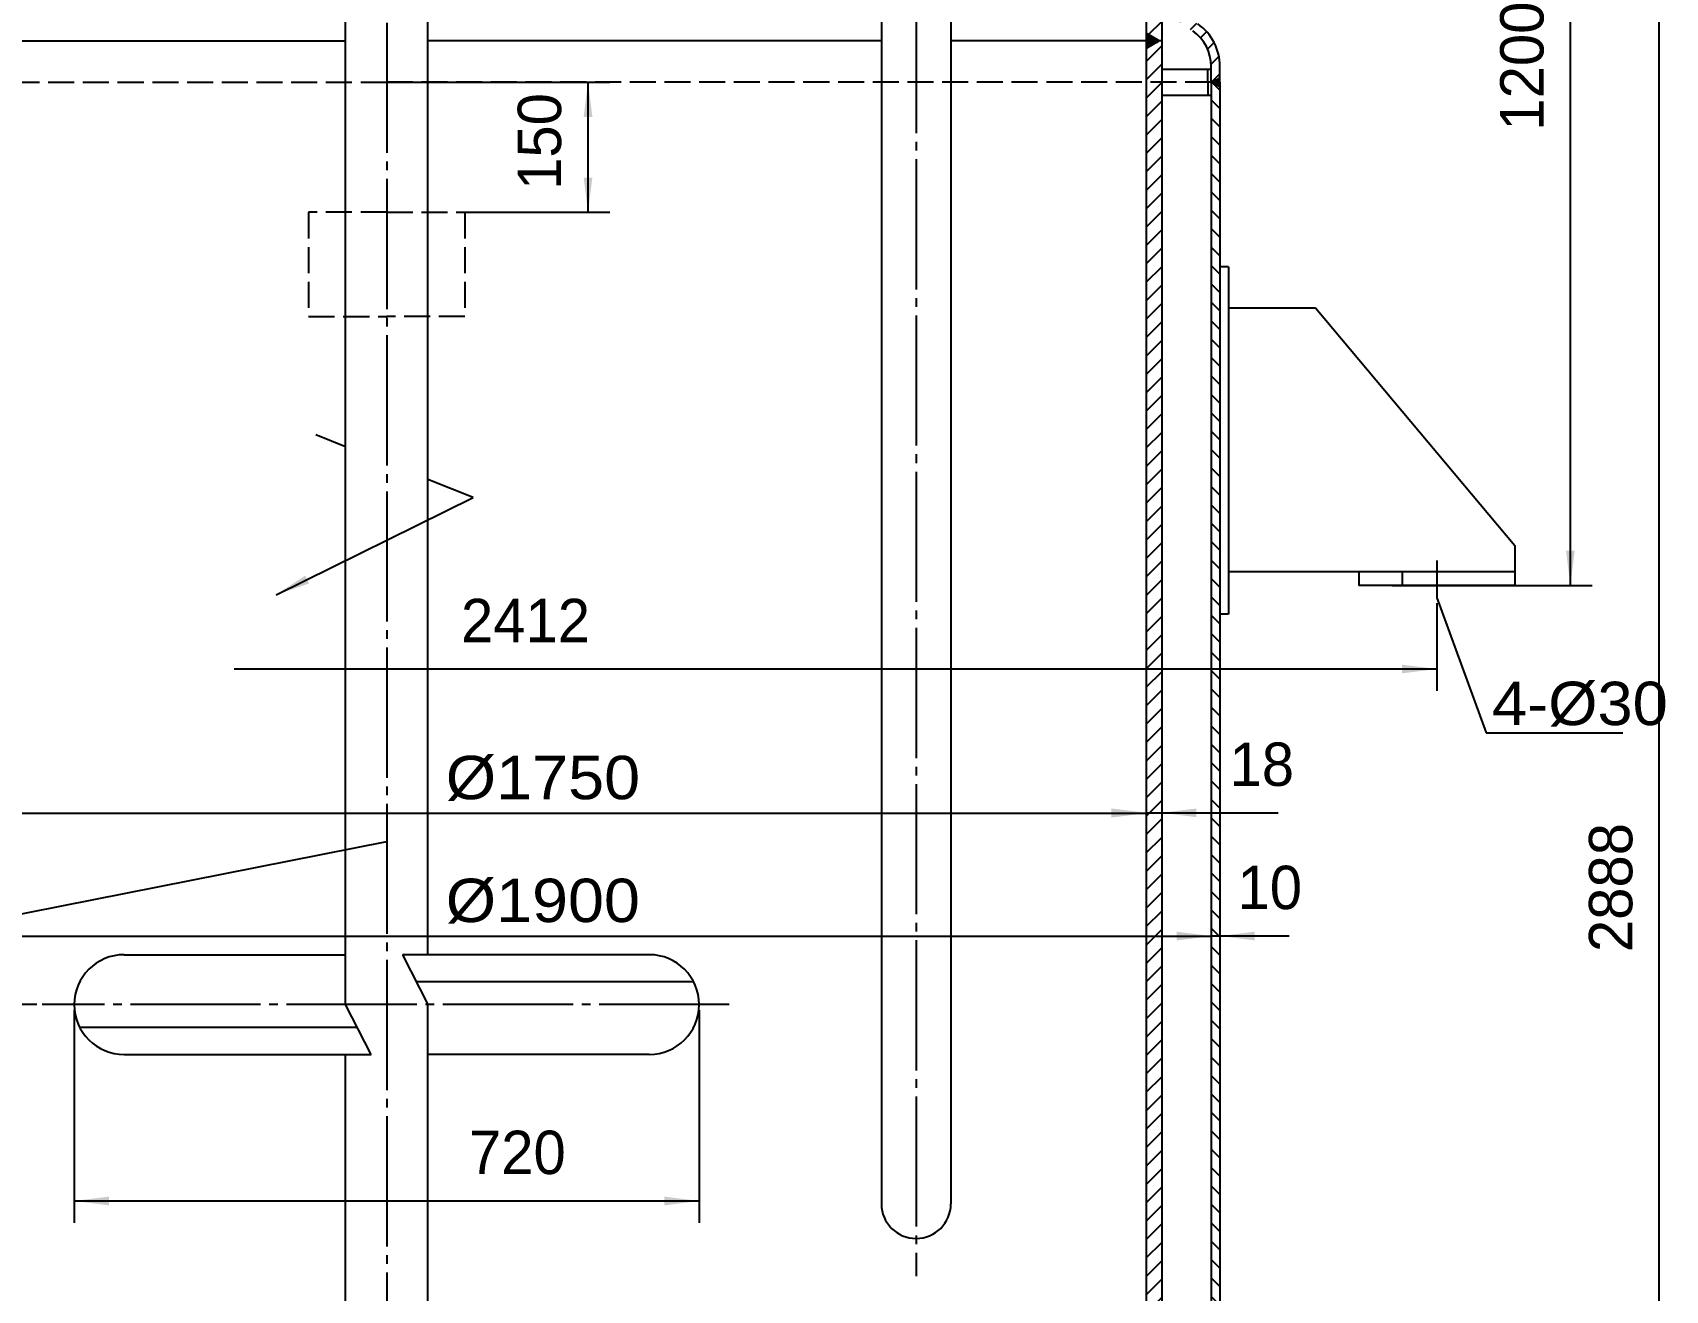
# Model space of a CAD drawing. Extents: x -917 to 561, y -220 to 621.
# Drawn here: x 100.4 to 288.5, y 216.4 to 361.3 of the extents above; entities that cross this region are included whole.
import ezdxf

# ---------------------------------------------------------------- set-up
doc = ezdxf.new("R2010")
doc.units = 0
doc.linetypes.add('DASHDOT', pattern=[18, 15, -1, 1, -1])
doc.linetypes.add('DASHED', pattern=[4, 3, -1])
doc.layers.get('0').update_dxf_attribs({"linetype": 'CONTINUOUS'})
for name, color, linetype in [('1', 7, 'CONTINUOUS'), ('2', 94, 'DASHDOT'), ('3', 2, 'DASHED'), ('70', 8, 'CONTINUOUS')]:
    doc.layers.add(name, color=color, linetype=linetype)
doc.styles.get("Standard").update_dxf_attribs({"font": 'isocp.shx', "width": 0.707, "bigfont": 'hztxt.shx'})
doc.styles.add('STYLE1', font='cadt_en.shx', dxfattribs={"width": 0.799282, "bigfont": 'cadt_hz.shx'})
doc.styles.add('STYLE14', font='cadt_en.shx', dxfattribs={"width": 1.090023, "bigfont": 'cadt_hz.shx'})
doc.styles.add('STYLE27', font='cadt_en.shx', dxfattribs={"width": 1.114043, "bigfont": 'cadt_hz.shx'})
doc.styles.add('STYLE28', font='cadt_en.shx', dxfattribs={"width": 1.115263, "bigfont": 'cadt_hz.shx'})
doc.dimstyles.get("Standard").update_dxf_attribs({"dimtxt": 3.5, "dimasz": 4, "dimexe": 2, "dimexo": 0, "dimgap": 1, "dimtad": 1, "dimtoh": 1, "dimdec": 4, "dimzin": 0, "dimtxsty": 'STANDARD', "dimcen": 0, "dimazin": 3, "dimtfac": 1, "dimtdec": 4, "dimtmove": 0, "dimatfit": 3, "dimtolj": 1, "dimtzin": 0})

# ---------------------------------------------------------------- blocks, each defined once
blk = doc.blocks.new('*U15')
for p, q in [((228.65, 361.26), (228.66, 361.26)), ((228.79, 361.19), (229.8, 360.18)), ((228.65, 360.98), (228.83, 361.16)), ((228.65, 360.7), (229.01, 361.06)), ((228.65, 361.04), (229.62, 360.07)), ((228.65, 360.41), (229.19, 360.95)), ((228.65, 360.13), (229.37, 360.85)), ((228.65, 360.76), (229.44, 359.97)), ((228.65, 359.85), (229.55, 360.75)), ((228.65, 359.56), (229.73, 360.64)), ((228.65, 360.47), (229.26, 359.87)), ((228.65, 360.19), (229.08, 359.76)), ((228.65, 359.91), (228.9, 359.66)), ((228.65, 359.62), (228.72, 359.56, 1)), ((229.21, 359.84), (229.91, 360.54)), ((229.46, 360.8), (229.98, 360.28)), ((229.88, 360.22), (230.09, 360.43)), ((230.13, 360.41), (230.16, 360.38))]:
    blk.add_line(p, q)
blk = doc.blocks.new('*U17')
for p, q in [((236.37, 355.58), (236.3, 355.66, 1)), ((236.31, 355.62), (236.4, 355.71)), ((236.48, 355.52), (237.07, 356.1)), ((237.04, 355.19), (236.48, 355.76)), ((236.66, 355.41), (237.15, 355.9)), ((237.15, 355.37), (236.66, 355.86)), ((237.15, 355.65), (236.84, 355.97)), ((236.84, 355.31), (237.15, 355.62)), ((237.15, 355.93), (237.02, 356.07)), ((237.02, 355.21), (237.15, 355.34))]:
    blk.add_line(p, q)
blk = doc.blocks.new('*U20')
for p, q in [((189.43, 408.59), (191, 410.16)), ((211.65, 407.48), (214.36, 410.19)), ((191.05, 408.09), (192.29, 409.33)), ((214.88, 408.59), (215.05, 408.76)), ((191.05, 405.97), (192.65, 407.57)), ((211.65, 405.36), (213.25, 406.95)), ((192.2, 404.99), (192.65, 405.45)), ((211.65, 403.23), (213.25, 404.83)), ((211.65, 401.11), (213.25, 402.71)), ((211.65, 398.99), (213.25, 400.59)), ((211.98, 397.2), (213.25, 398.47)), ((211.65, 394.75), (212.31, 395.4)), ((212.9, 395.99), (213.25, 396.35)), ((211.76, 392.74), (213.25, 394.23)), ((212.48, 391.34), (213.7, 392.56)), ((213.68, 390.41), (215, 391.73)), ((215, 389.61), (216.3, 390.91)), ((216.26, 388.75), (217.55, 390.04)), ((217.47, 387.84), (218.75, 389.12)), ((218.62, 386.87), (219.9, 388.14)), ((219.72, 385.84), (220.99, 387.12)), ((220.77, 384.77), (222.04, 386.04)), ((221.76, 383.64), (223.03, 384.92)), ((222.69, 382.45), (223.98, 383.74)), ((223.58, 381.21), (224.87, 382.51)), ((224.4, 379.92), (225.71, 381.23)), ((225.17, 378.56), (226.49, 379.89)), ((225.87, 377.15), (227.22, 378.5)), ((226.51, 375.67), (227.89, 377.05)), ((227.09, 374.12), (228.5, 375.53)), ((227.58, 372.5), (229.03, 373.95)), ((228, 370.79), (229.5, 372.29)), ((228.33, 368.99), (229.88, 370.55)), ((228.55, 367.1), (230.18, 368.73)), ((228.65, 365.08), (230.38, 366.8)), ((228.65, 362.96), (230.45, 364.76)), ((228.92, 361.11), (230.45, 362.64)), ((230.33, 360.39), (230.45, 360.52, 1))]:
    blk.add_line(p, q)
blk = doc.blocks.new('*U21')
for p, q in [((230.72, 365.03), (231.53, 365.84)), ((231.45, 363.64), (232.17, 364.35)), ((232.52, 362.59), (233.24, 363.3)), ((233.77, 361.71), (234.49, 362.43)), ((234.92, 360.74), (235.62, 361.44)), ((235.74, 359.44), (236.49, 360.19)), ((236.15, 357.72), (237.04, 358.61)), ((236.18, 355.64), (237.15, 356.61, 1))]:
    blk.add_line(p, q)
blk = doc.blocks.new('*U47')
for p, q in [((228.65, 358.02), (230.45, 359.82)), ((228.65, 355.9), (230.45, 357.7)), ((228.65, 353.78), (230.45, 355.58)), ((228.65, 351.66), (230.45, 353.46)), ((228.65, 349.54), (230.45, 351.34)), ((228.65, 347.42), (230.45, 349.22)), ((228.65, 345.3), (230.45, 347.1)), ((228.65, 343.17), (230.45, 344.97)), ((228.65, 341.05), (230.45, 342.85)), ((228.65, 338.93), (230.45, 340.73)), ((228.65, 336.81), (230.45, 338.61)), ((228.65, 334.69), (230.45, 336.49)), ((228.65, 332.57), (230.45, 334.37)), ((228.65, 330.45), (230.45, 332.25)), ((228.65, 328.32), (230.45, 330.12)), ((228.65, 326.2), (230.45, 328)), ((228.65, 324.08), (230.45, 325.88)), ((228.65, 321.96), (230.45, 323.76)), ((228.65, 319.84), (230.45, 321.64)), ((228.65, 317.72), (230.45, 319.52)), ((228.65, 315.6), (230.45, 317.4)), ((228.65, 313.48), (230.45, 315.28)), ((228.65, 311.35), (230.45, 313.15)), ((228.65, 309.23), (230.45, 311.03)), ((228.65, 307.11), (230.45, 308.91)), ((228.65, 304.99), (230.45, 306.79)), ((228.65, 302.87), (230.45, 304.67)), ((228.65, 300.75), (230.45, 302.55)), ((228.65, 298.63), (230.45, 300.43)), ((228.65, 296.5), (230.45, 298.3)), ((228.65, 294.38), (230.45, 296.18)), ((228.65, 292.26), (230.45, 294.06)), ((228.65, 290.14), (230.45, 291.94)), ((228.65, 288.02), (230.45, 289.82)), ((228.65, 285.9), (230.45, 287.7)), ((228.65, 283.78), (230.45, 285.58)), ((228.65, 281.66), (230.45, 283.46)), ((228.65, 279.53), (230.45, 281.33)), ((228.65, 277.41), (230.45, 279.21)), ((228.65, 275.29), (230.45, 277.09)), ((228.65, 273.17), (230.45, 274.97)), ((228.65, 271.05), (230.45, 272.85)), ((228.65, 268.93), (230.45, 270.73)), ((228.65, 266.81), (230.45, 268.61)), ((228.65, 264.69), (230.45, 266.49)), ((228.65, 262.56), (230.45, 264.36)), ((228.65, 260.44), (230.45, 262.24)), ((228.65, 258.32), (230.45, 260.12)), ((228.65, 256.2), (230.45, 258)), ((228.65, 254.08), (230.45, 255.88)), ((228.65, 251.96), (230.45, 253.76)), ((228.65, 249.84), (230.45, 251.64)), ((228.65, 247.71), (230.45, 249.51)), ((228.65, 245.59), (230.45, 247.39)), ((228.65, 243.47), (230.45, 245.27)), ((228.65, 241.35), (230.45, 243.15)), ((228.65, 239.23), (230.45, 241.03)), ((228.65, 237.11), (230.45, 238.91)), ((228.65, 234.99), (230.45, 236.79)), ((228.65, 232.87), (230.45, 234.67)), ((228.65, 230.74), (230.45, 232.54)), ((228.65, 228.62), (230.45, 230.42)), ((228.65, 226.5), (230.45, 228.3)), ((228.65, 224.38), (230.45, 226.18)), ((228.65, 222.26), (230.45, 224.06)), ((228.65, 220.14), (230.45, 221.94)), ((228.65, 218.02), (230.45, 219.82)), ((228.65, 215.89), (230.45, 217.69)), ((228.65, 213.77), (230.45, 215.57)), ((228.65, 211.65), (230.45, 213.45)), ((228.65, 209.53), (230.45, 211.33)), ((228.65, 207.41), (230.45, 209.21)), ((228.65, 205.29), (230.45, 207.09)), ((228.65, 203.17), (230.45, 204.97)), ((228.65, 201.05), (230.45, 202.85)), ((228.65, 198.92), (230.45, 200.72)), ((228.65, 196.8), (230.45, 198.6)), ((228.65, 194.68), (230.45, 196.48)), ((228.65, 192.56), (230.45, 194.36)), ((228.65, 190.44), (230.45, 192.24)), ((228.65, 188.32), (230.45, 190.12)), ((228.65, 186.2), (230.45, 188)), ((228.65, 184.07), (230.45, 185.87)), ((228.65, 181.95), (230.45, 183.75)), ((228.65, 179.83), (230.45, 181.63)), ((228.65, 177.71), (230.45, 179.51)), ((229.78, 176.72), (230.45, 177.39, 1))]:
    blk.add_line(p, q)
blk = doc.blocks.new('*U48')
for p, q in [((237.15, 354.73), (236.24, 355.64)), ((237.15, 352.6), (236.15, 353.6)), ((237.15, 350.48), (236.15, 351.48)), ((237.15, 348.36), (236.15, 349.36)), ((237.15, 346.24), (236.15, 347.24)), ((237.15, 344.12), (236.15, 345.12)), ((237.15, 342), (236.15, 343)), ((237.15, 339.88), (236.15, 340.88)), ((237.15, 337.76), (236.15, 338.76)), ((237.15, 335.63), (236.15, 336.63)), ((237.15, 333.51), (236.15, 334.51)), ((237.15, 331.39), (236.15, 332.39)), ((237.15, 329.27), (236.15, 330.27)), ((237.15, 327.15), (236.15, 328.15)), ((237.15, 325.03), (236.15, 326.03)), ((237.15, 322.91), (236.15, 323.91)), ((237.15, 320.78), (236.15, 321.78)), ((237.15, 318.66), (236.15, 319.66)), ((237.15, 316.54), (236.15, 317.54)), ((237.15, 314.42), (236.15, 315.42)), ((237.15, 312.3), (236.15, 313.3)), ((237.15, 310.18), (236.15, 311.18)), ((237.15, 308.06), (236.15, 309.06)), ((237.15, 305.94), (236.15, 306.94)), ((237.15, 303.81), (236.15, 304.81)), ((237.15, 301.69), (236.15, 302.69)), ((237.15, 299.57), (236.15, 300.57)), ((237.15, 297.45), (236.15, 298.45)), ((237.15, 295.33), (236.15, 296.33)), ((237.15, 293.21), (236.15, 294.21)), ((237.15, 291.09), (236.15, 292.09)), ((237.15, 288.96), (236.15, 289.96)), ((237.15, 286.84), (236.15, 287.84)), ((237.15, 284.72), (236.15, 285.72)), ((237.15, 282.6), (236.15, 283.6)), ((237.15, 280.48), (236.15, 281.48)), ((237.15, 278.36), (236.15, 279.36)), ((237.15, 276.24), (236.15, 277.24)), ((237.15, 274.12), (236.15, 275.12)), ((237.15, 271.99), (236.15, 272.99)), ((237.15, 269.87), (236.15, 270.87)), ((237.15, 267.75), (236.15, 268.75)), ((237.15, 265.63), (236.15, 266.63)), ((236.15, 264.51), (237.15, 263.51)), ((237.15, 261.39), (236.15, 262.39)), ((237.15, 259.27), (236.15, 260.27)), ((237.15, 257.14), (236.15, 258.14)), ((237.15, 255.02), (236.15, 256.02)), ((237.15, 252.9), (236.15, 253.9)), ((237.15, 250.78), (236.15, 251.78)), ((236.15, 249.66), (237.15, 248.66)), ((237.15, 246.54), (236.15, 247.54)), ((237.15, 244.42), (236.15, 245.42)), ((237.15, 242.3), (236.15, 243.3)), ((237.15, 240.17), (236.15, 241.17)), ((237.15, 238.05), (236.15, 239.05)), ((237.15, 235.93), (236.15, 236.93)), ((236.15, 234.81), (237.15, 233.81)), ((237.15, 231.69), (236.15, 232.69)), ((237.15, 229.57), (236.15, 230.57)), ((237.15, 227.45), (236.15, 228.45)), ((237.15, 225.33), (236.15, 226.33)), ((237.15, 223.2), (236.15, 224.2)), ((237.15, 221.08), (236.15, 222.08)), ((236.15, 219.96), (237.15, 218.96)), ((237.15, 216.84), (236.15, 217.84)), ((237.15, 214.72), (236.15, 215.72)), ((237.15, 212.6), (236.15, 213.6)), ((237.15, 210.48), (236.15, 211.48)), ((237.15, 208.35), (236.15, 209.35)), ((237.15, 206.23), (236.15, 207.23)), ((236.15, 205.11), (237.15, 204.11)), ((237.15, 201.99), (236.15, 202.99)), ((237.15, 199.87), (236.15, 200.87)), ((237.15, 197.75), (236.15, 198.75)), ((237.15, 195.63), (236.15, 196.63)), ((237.15, 193.51), (236.15, 194.51)), ((237.15, 191.38), (236.15, 192.38)), ((236.15, 190.26), (237.15, 189.26)), ((237.15, 187.14), (236.15, 188.14)), ((237.15, 185.02), (236.15, 186.02)), ((237.15, 182.9), (236.15, 183.9)), ((237.15, 180.78), (236.15, 181.78)), ((237.15, 178.66), (236.15, 179.66)), ((237.15, 176.53), (236.15, 177.53)), ((236.15, 175.41), (237.15, 174.41, 1))]:
    blk.add_line(p, q)
blk = doc.blocks.new('*D70')
for p, q in [((141.15, 355.64), (166.85, 355.64)), ((164.35, 340.64), (164.35, 355.64)), ((150.15, 340.64), (166.85, 340.64))]:
    blk.add_line(p, q)
for points in [[(164.35, 355.64), (164.85, 351.64), (163.85, 351.64)], [(164.35, 340.64), (163.85, 344.64), (164.85, 344.64)]]:
    blk.add_solid(points)
at = {"style": 'STYLE1'}
blk.add_text('150', height=5, rotation=90, dxfattribs=at).set_placement((161.25, 343.22))
blk = doc.blocks.new('*U71')
for p, q in [((136.4, 313.63), (132.97, 315)), ((151.13, 307.77), (145.9, 309.85)), ((128.4, 296.55), (151.13, 307.77))]:
    blk.add_line(p, q)
blk.add_solid([(128.4, 296.55), (131.76, 298.77), (132.21, 297.87)])
blk = doc.blocks.new('*D78')
for p, q in [((228.65, 360.39), (228.65, 268.94)), ((230.45, 360.39), (230.45, 268.94)), ((228.65, 271.44), (243.85, 271.44, 1))]:
    blk.add_line(p, q)
for points in [[(228.65, 271.44), (224.65, 270.94), (224.65, 271.94)], [(230.45, 271.44), (234.45, 271.94), (234.45, 270.94)]]:
    blk.add_solid(points)
at = {"style": 'STYLE1'}
blk.add_text('18', height=5, dxfattribs=at).set_placement((238.26, 274.54))
blk = doc.blocks.new('*D79')
for p, q in [((236.15, 355.64), (236.15, 254.74)), ((237.15, 355.64), (237.15, 254.74)), ((245.14, 257.24), (236.15, 257.24, 1))]:
    blk.add_line(p, q)
for points in [[(236.15, 257.24), (232.15, 256.74), (232.15, 257.74)], [(237.15, 257.24), (241.15, 257.74), (241.15, 256.74)]]:
    blk.add_solid(points)
at = {"style": 'STYLE1'}
blk.add_text('10', height=5, dxfattribs=at).set_placement((239.18, 260.34))
blk = doc.blocks.new('*D81')
for p, q in [((236.15, 355.64), (236.15, 254.73)), ((46.15, 249.82), (46.15, 259.73)), ((46.15, 257.23), (236.15, 257.23))]:
    blk.add_line(p, q)
for points in [[(46.15, 257.23), (50.15, 257.73), (50.15, 256.73)], [(236.15, 257.23), (232.15, 256.73), (232.15, 257.73)]]:
    blk.add_solid(points)
at = {"insert": (147.96, 258.66), "char_height": 5, "attachment_point": 7, "style": 'STYLE27'}
blk.add_mtext('%%c1900', dxfattribs=at)
blk = doc.blocks.new('*D82')
for p, q in [((53.65, 360.39), (53.65, 268.89)), ((228.65, 360.39), (228.65, 268.89)), ((53.65, 271.39), (228.65, 271.39))]:
    blk.add_line(p, q)
for points in [[(53.65, 271.39), (57.65, 271.89), (57.65, 270.89)], [(228.65, 271.39), (224.65, 270.89), (224.65, 271.89)]]:
    blk.add_solid(points)
at = {"insert": (147.96, 272.82), "char_height": 5, "attachment_point": 7, "style": 'STYLE28'}
blk.add_mtext('%%c1750', dxfattribs=at)
blk = doc.blocks.new('*D94')
for p, q in [((17.39, 417.64), (104.36, 417.64, 1)), ((19.89, 267.64), (19.89, 417.64)), ((27.59, 267.64), (17.39, 267.64))]:
    blk.add_line(p, q)
for points in [[(19.89, 417.64), (20.39, 413.64), (19.39, 413.64)], [(19.89, 267.64), (19.39, 271.64), (20.39, 271.64)]]:
    blk.add_solid(points)
at = {"style": 'STYLE1'}
blk.add_text('1500', height=5, rotation=90, dxfattribs=at).set_placement((16.79, 330.94))
blk = doc.blocks.new('*U100')
at = {"layer": '1'}
blk.add_line((258.15, 299.24), (258.15, 297.64, 1), dxfattribs=at)
blk = doc.blocks.new('*U101')
at = {"layer": '2'}
blk.add_line((141.15, 578.48), (141.15, 109.74), dxfattribs=at)
blk = doc.blocks.new('*U102')
at = {"layer": '2'}
blk.add_line((262.15, 300.52), (262.15, 296.22), dxfattribs=at)
at = {"layer": '70'}
for p, q in [((238.15, 334.35), (237.15, 334.35)), ((238.15, 334.35), (238.15, 294.35)), ((238.15, 329.64), (248.15, 329.64)), ((248.15, 329.64), (271.15, 302.24)), ((271.15, 302.24), (271.15, 297.64)), ((238.15, 299.24), (271.15, 299.24, 1)), ((253.15, 299.24), (253.15, 297.64)), ((271.15, 297.64), (253.15, 297.64)), ((238.15, 294.35), (237.15, 294.35))]:
    blk.add_line(p, q, dxfattribs=at)
blk = doc.blocks.new('*D103')
blk.add_line((287.76, 128.84), (287.76, 417.64))
at = {"style": 'STYLE1'}
blk.add_text('2888', height=5, rotation=90, dxfattribs=at).set_placement((284.67, 255.39))
blk = doc.blocks.new('*D104')
for p, q in [((179.2, 417.64), (280.03, 417.64)), ((277.53, 297.64), (277.53, 417.64)), ((257, 297.64), (280.03, 297.64))]:
    blk.add_line(p, q)
for points in [[(277.53, 417.64), (278.03, 413.64), (277.03, 413.64)], [(277.53, 297.64), (277.03, 301.64), (278.03, 301.64)]]:
    blk.add_solid(points)
at = {"style": 'STYLE1'}
blk.add_text('1200', height=5, rotation=90, dxfattribs=at).set_placement((274.44, 350.05))
blk = doc.blocks.new('*D109')
for p, q in [((262.15, 295.6), (262.15, 285.51)), ((262.15, 288.01), (123.57, 288.01))]:
    blk.add_line(p, q)
blk.add_solid([(262.15, 288.01), (258.15, 287.51), (258.15, 288.51)])
at = {"style": 'STYLE1'}
blk.add_text('2412', height=5, dxfattribs=at).set_placement((149.71, 291.1))
blk = doc.blocks.new('*U183')
at = {"layer": '1'}
for p, q in [((110.9, 255.09), (136.4, 255.09)), ((136.4, 249.34), (136.4, 255.09)), ((142.96, 255.09), (145.9, 249.34)), ((171.4, 255.09), (142.96, 255.09)), ((144.55, 251.99), (176.51, 251.99, 1)), ((139.35, 243.59), (136.4, 249.34)), ((145.9, 243.59), (145.9, 249.34)), ((137.76, 246.69), (105.8, 246.69)), ((110.9, 243.59), (139.35, 243.59)), ((171.4, 243.59), (145.9, 243.59))]:
    blk.add_line(p, q, dxfattribs=at)
for centre, start, end in [((110.9, 249.34), 90, 270), ((171.4, 249.34), 270, 450)]:
    blk.add_arc(centre, 5.75, start, end, dxfattribs=at)
at = {"layer": '2'}
blk.add_line((180.62, 249.34), (101.46, 249.34), dxfattribs=at)
blk = doc.blocks.new('*D184')
for p, q in [((105.15, 248.71), (105.15, 224.21)), ((177.15, 248.71), (177.15, 224.21)), ((105.15, 226.71), (177.15, 226.71))]:
    blk.add_line(p, q)
for points in [[(105.15, 226.71), (109.15, 227.21), (109.15, 226.21)], [(177.15, 226.71), (173.15, 226.21), (173.15, 227.21)]]:
    blk.add_solid(points)
at = {"style": 'STYLE1'}
blk.add_text('720', height=5, dxfattribs=at).set_placement((150.63, 229.81))
blk = doc.blocks.new('*D185')
for p, q in [((100.84, 249.34), (84.07, 249.34)), ((86.57, 169.34), (86.57, 249.34)), ((140.53, 169.34), (84.07, 169.34))]:
    blk.add_line(p, q)
for points in [[(86.57, 249.34), (87.07, 245.34), (86.07, 245.34)], [(86.57, 169.34), (86.07, 173.34), (87.07, 173.34)]]:
    blk.add_solid(points)
at = {"style": 'STYLE1'}
blk.add_text('800', height=5, rotation=90, dxfattribs=at).set_placement((83.47, 205.98))

msp = doc.modelspace()

# ---------------------------------------------------------------- linework, layer by layer
for p, q in [((258.153, 297.63983), (262.0134, 297.63983, 1)), ((262.153, 296.22023), (267.84404, 280.64172, 1)), ((267.84404, 280.64172), (283.57645, 280.64172)), ((-3.78761, 239.43255), (141.153, 268.1231))]:
    msp.add_line(p, q)
at = {"layer": '1'}
for p, q in [((136.403, 249.33983), (136.403, 436.63983)), ((145.903, 255.08983), (145.903, 436.63983)), ((198.154, 411.18506), (198.154, 226.38506)), ((206.152, 411.18506), (206.152, 226.38506)), ((228.653, 364.59158), (228.653, 360.38983)), ((230.453, 364.59158), (230.453, 360.38983, 6.28319)), ((230.16727, 360.38983), (228.653, 361.2641, 6.28319)), ((51.853, 360.38983), (136.403, 360.38983)), ((198.154, 360.38983), (145.903, 360.38983)), ((230.453, 360.38983), (206.152, 360.38983)), ((230.16727, 360.38983), (228.653, 359.51557)), ((228.653, 360.38983), (228.653, 219.92507)), ((230.453, 360.38983), (230.453, 219.92507)), ((236.153, 355.63983), (236.153, 357.44298)), ((237.153, 355.63983), (237.153, 357.44298)), ((230.453, 357.13983), (236.153, 357.13983)), ((235.753, 355.63983), (235.753, 357.13983)), ((235.753, 355.63983), (235.753, 354.13983)), ((237.153, 355.63983), (236.153, 355.63983)), ((236.153, 355.63983), (236.153, 219.92507)), ((236.27107, 355.63983), (237.153, 356.14902)), ((236.27107, 355.63983), (237.153, 355.13065)), ((237.153, 355.63983), (237.153, 219.92507)), ((230.453, 354.13983), (236.153, 354.13983)), ((145.903, 219.92507), (145.903, 249.33983, 7.85398)), ((136.403, 219.92507), (136.403, 243.58983)), ((202.154, 222.38506), (202.152, 222.38506, 6.28319)), ((136.403, 185.98027), (136.403, 219.92507)), ((145.903, 178.89174), (145.903, 219.92507)), ((228.653, 219.92507), (228.653, 172.38809)), ((230.453, 219.92507), (230.453, 172.27518)), ((236.153, 219.92507), (236.153, 168.6208)), ((237.153, 219.92507), (237.153, 168.6208))]:
    msp.add_line(p, q, dxfattribs=at)
for centre, radius, start, end in [((231.153, 357.44298), 5, 0, 55), ((231.153, 357.44298), 6, 0, 55), ((202.154, 226.38506), 4, 180, 270), ((202.152, 226.38506), 4, 270, 360)]:
    msp.add_arc(centre, radius, start, end, dxfattribs=at)
at = {"layer": '2'}
msp.add_line((202.153, 418.74966), (202.153, 218.06275, 6.28319), dxfattribs=at)
at = {"layer": '3'}
for p, q in [((46.153, 355.63983), (141.153, 355.63983)), ((236.153, 355.63983), (141.153, 355.63983)), ((141.153, 340.63983), (132.153, 340.63983)), ((132.153, 340.63983), (132.153, 328.63983)), ((141.153, 340.63983), (150.153, 340.63983)), ((150.153, 340.63983), (150.153, 328.63983)), ((132.153, 328.63983), (141.153, 328.63983)), ((150.153, 328.63983), (141.153, 328.63983))]:
    msp.add_line(p, q, dxfattribs=at)

# ---------------------------------------------------------------- block references
for name in ['*U101', '*D94', '*D103', '*D104', '*U20', '*U21', '*U15', '*U47', '*D70', '*U48', '*U17', '*U102', '*U71', '*U100', '*D109', '*U183', '*D185', '*D184']:
    msp.add_blockref(name, (0, 0))

# ---------------------------------------------------------------- texts
at = {"insert": (268.50204, 281.35872), "char_height": 5, "attachment_point": 7, "style": 'STYLE14'}
msp.add_mtext('4-%%c30', dxfattribs=at)

# ---------------------------------------------------------------- dimensions: what is measured, and where the dimension line sits
for base, p1, p2, text, picture, middle in [((228.653, 271.38908), (53.653, 360.38983), (228.653, 360.38983), '%%c1750', '*D82', (154.00473, 271.38908)), ((230.453, 271.44008), (228.653, 360.38983), (230.453, 360.38983), '18', '*D78', (240.17185, 271.44008)), ((236.153, 257.22908), (46.153, 249.81682), (236.153, 355.63983), '%%c1900', '*D81', (154.00473, 257.22908)), ((237.153, 257.24008), (236.153, 355.63983), (237.153, 355.63983), '10', '*D79', (241.09385, 257.24008))]:
    dim = msp.add_linear_dim(base=base, p1=p1, p2=p2, text=text, dimstyle='STANDARD')
    dim.commit()
    dim.dimension.update_dxf_attribs({"geometry": picture, "text_midpoint": middle})

doc.saveas('drawing.dxf')
